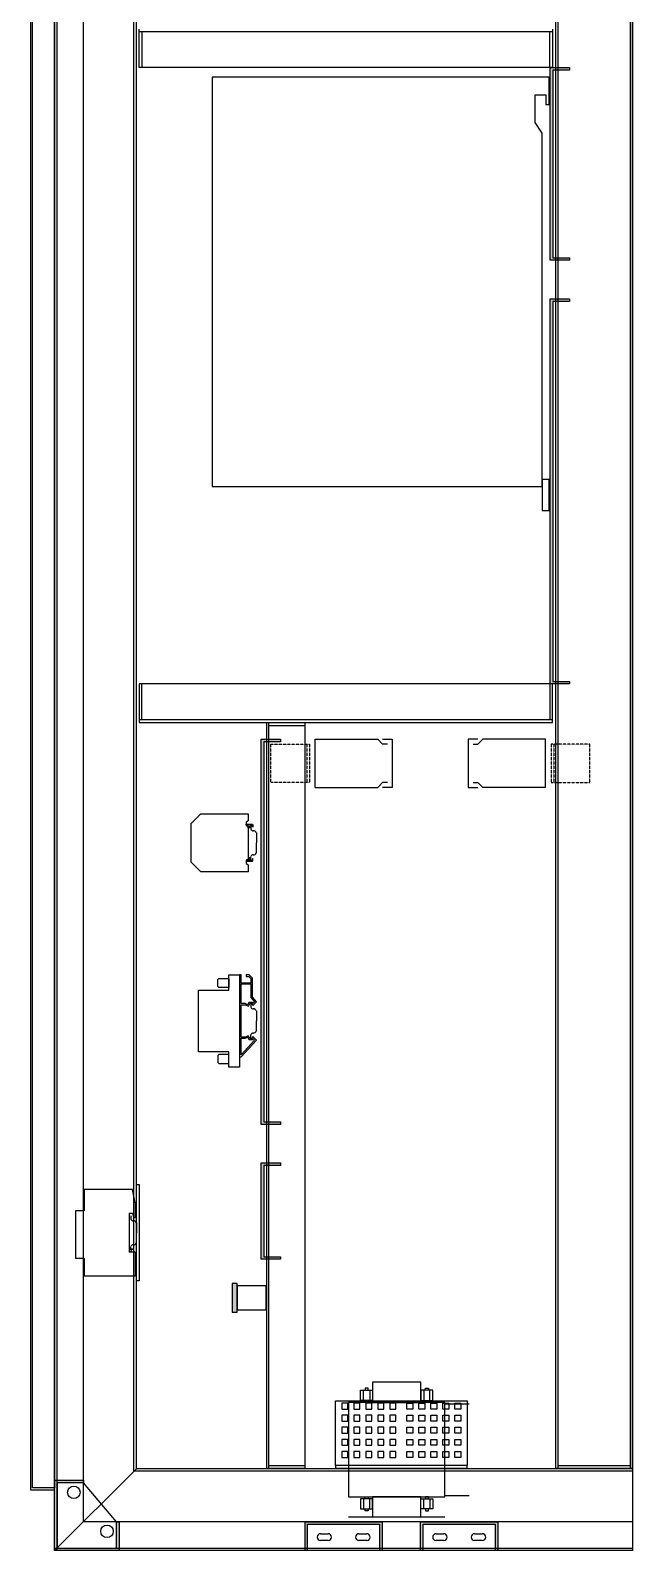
# Model space of a CAD drawing. Header units: millimetres. Extents: x 3151 to 30896, y 1337 to 7086.
# Drawn here: x 29864 to 30489, y 1337 to 2915 of the extents above; entities that cross this region are included whole.
import ezdxf

# ---------------------------------------------------------------- set-up
doc = ezdxf.new("R2010")
doc.units = ezdxf.units.MM
doc.linetypes.add('DASHED2', pattern=[0.375, 0.25, -0.125])

msp = doc.modelspace()

# ---------------------------------------------------------------- hatches: boundary and pattern name
for points in [[(30403.7, 2876.7), (30423.7, 2876.7), (30423.7, 2874), (30406.3, 2874), (30406.3, 2679.3), (30423.7, 2679.3), (30423.7, 2676.7), (30403.7, 2676.7)], [(30403.7, 2636.7), (30423.7, 2636.7), (30423.7, 2634), (30406.3, 2634), (30406.3, 2239.3), (30423.7, 2239.3), (30423.7, 2236.7), (30403.7, 2236.7)], [(30103.7, 2179.2), (30123.7, 2179.2), (30123.7, 2176.5), (30106.3, 2176.5), (30106.3, 1781.8), (30123.7, 1781.8), (30123.7, 1779.2), (30103.7, 1779.2)], [(30103.7, 1739.2), (30123.7, 1739.2), (30123.7, 1736.5), (30106.3, 1736.5), (30106.3, 1641.8), (30123.7, 1641.8), (30123.7, 1639.2), (30103.7, 1639.2)], [(30073.7, 1584.2), (30078.7, 1584.2), (30078.7, 1614.2), (30073.7, 1614.2)], [(29919.2, 1409.7), (29919.2, 1407), (29891.8, 1407), (29891.8, 1339.3), (29953.5, 1339.3), (29953.5, 1366.7), (29956.2, 1366.7), (29956.2, 1336.7), (29889.2, 1336.7), (29889.2, 1409.7)]]:
    msp.add_hatch(color=7).paths.add_polyline_path(points)
at = {"linetype": 'Continuous'}
for points in [[(30229.2, 1366.7), (30229.2, 1336.7), (30226.5, 1336.7), (30226.5, 1364), (30151.8, 1364), (30151.8, 1336.7), (30149.2, 1336.7), (30149.2, 1366.7)], [(30349.2, 1366.7), (30349.2, 1336.7), (30346.5, 1336.7), (30346.5, 1364), (30271.8, 1364), (30271.8, 1336.7), (30269.2, 1336.7), (30269.2, 1366.7)]]:
    msp.add_hatch(color=7, dxfattribs=at).paths.add_polyline_path(points)

# ---------------------------------------------------------------- linework, layer by layer
at = {"color": 7}
for p, q in [((29889.2, 1336.7), (29889.2, 3536.7)), ((29891.8, 1336.7), (29891.8, 3536.7)), ((30489.2, 3536.7), (30489.2, 1336.7)), ((29864.2, 3512.8), (29864.2, 1399.8)), ((29866.2, 1401.8), (29866.2, 3510.8)), ((29889.2, 3510.8), (29889.2, 1401.8)), ((29919.2, 1366.7), (29919.2, 3506.7)), ((29971.5, 1419), (29971.5, 3454.3)), ((29974.2, 1421.7), (29974.2, 3451.7)), ((30409.2, 3451.2), (30409.2, 1422.2)), ((30411.8, 1422.2), (30411.8, 3451.2)), ((30486.5, 3451.2), (30486.5, 1422.2)), ((30489.2, 3451.2), (30489.2, 1422.2)), ((30489.2, 1422.2), (30489.2, 3451.2)), ((29977, 2876.7), (29977, 2916.7)), ((30406, 2914), (29977, 2914)), ((29979.7, 2914), (29979.7, 2876.7)), ((30403.4, 2876.7), (30403.4, 2914)), ((30406, 2916.7), (30406, 2876.7)), ((30406, 2876.7), (29977, 2876.7)), ((30403.7, 2676.7), (30403.7, 2876.7)), ((30403.7, 2876.7), (30423.7, 2876.7)), ((30423.7, 2874), (30406.3, 2874)), ((30406.3, 2874), (30406.3, 2679.3)), ((30423.7, 2876.7), (30423.7, 2874)), ((30402.7, 2866.7), (30052.7, 2866.7)), ((30052.7, 2866.7), (30052.7, 2441.7)), ((30402.7, 2838.3), (30402.7, 2866.7)), ((30388.1, 2819.8), (30388.1, 2848.3)), ((30388.1, 2848.3), (30399, 2848.3)), ((30399, 2848.3), (30399, 2838.3)), ((30399, 2838.3), (30402.7, 2838.3)), ((30395.2, 2808.7), (30388.1, 2819.8)), ((30395.2, 2441.7), (30395.2, 2808.7)), ((30423.7, 2676.7), (30403.7, 2676.7)), ((30406.3, 2679.3), (30423.7, 2679.3)), ((30423.7, 2679.3), (30423.7, 2676.7)), ((30403.7, 2236.7), (30403.7, 2636.7)), ((30403.7, 2636.7), (30423.7, 2636.7)), ((30423.7, 2636.7), (30423.7, 2634)), ((30423.7, 2634), (30406.3, 2634)), ((30406.3, 2634), (30406.3, 2239.3)), ((30402.7, 2449.1), (30395.2, 2449.1)), ((30395.2, 2449.1), (30395.2, 2441.7)), ((30402.7, 2441.7), (30402.7, 2449.1)), ((30052.7, 2441.7), (30395.2, 2441.7)), ((30395.2, 2441.7), (30395.2, 2416.7)), ((30402.7, 2416.7), (30402.7, 2441.7)), ((30395.2, 2416.7), (30402.7, 2416.7)), ((29977, 2236.7), (29977, 2196.7)), ((30406, 2236.7), (29977, 2236.7)), ((29979.7, 2199.3), (29979.7, 2236.7)), ((30403.4, 2236.7), (30403.4, 2199.3)), ((30423.7, 2236.7), (30403.7, 2236.7)), ((30406, 2196.7), (30406, 2236.7)), ((30406.3, 2239.3), (30423.7, 2239.3)), ((30423.7, 2239.3), (30423.7, 2236.7)), ((30406, 2199.3), (29977, 2199.3)), ((29977, 2196.7), (30406, 2196.7)), ((30149.2, 2196.2), (30109.2, 2196.2)), ((30109.2, 2196.2), (30109.2, 1422.2)), ((30111.8, 1422.2), (30111.8, 2196.2)), ((30149.2, 1422.2), (30149.2, 2196.2)), ((30103.7, 1779.2), (30103.7, 2179.2)), ((30103.7, 2179.2), (30123.7, 2179.2)), ((30111.8, 2193.5), (30149.2, 2193.5)), ((30123.7, 2179.2), (30123.7, 2176.5)), ((30159.7, 2129.2), (30159.7, 2179.2)), ((30159.7, 2179.2), (30224.7, 2179.2)), ((30229.7, 2174.2), (30224.7, 2179.2)), ((30229.7, 2179.2), (30239.7, 2179.2)), ((30239.7, 2179.2), (30239.7, 2129.2)), ((30318.7, 2179.2), (30318.7, 2129.2)), ((30328.7, 2179.2), (30318.7, 2179.2)), ((30328.7, 2174.2), (30333.7, 2179.2)), ((30398.7, 2179.2), (30333.7, 2179.2)), ((30398.7, 2129.2), (30398.7, 2179.2)), ((30123.7, 2176.5), (30106.3, 2176.5)), ((30106.3, 2176.5), (30106.3, 1781.8)), ((30234.7, 2174.2), (30229.7, 2174.2)), ((30323.7, 2174.2), (30328.7, 2174.2)), ((30229.7, 2134.2), (30224.7, 2129.2)), ((30234.7, 2134.2), (30229.7, 2134.2)), ((30323.7, 2134.2), (30328.7, 2134.2)), ((30328.7, 2134.2), (30333.7, 2129.2)), ((30159.7, 2129.2), (30224.7, 2129.2)), ((30239.7, 2129.2), (30229.7, 2129.2)), ((30318.7, 2129.2), (30328.7, 2129.2)), ((30398.7, 2129.2), (30333.7, 2129.2)), ((30031, 2091.7), (30041, 2101.7)), ((30041, 2101.7), (30090.2, 2101.7)), ((30090.2, 2101.7), (30090.2, 2094.4)), ((30031, 2051.7), (30031, 2091.7)), ((30090.2, 2094.4), (30088.1, 2093.3)), ((30088.1, 2093.3), (30088.1, 2089.8)), ((30088.1, 2090.9), (30094.7, 2090.9)), ((30088.1, 2090), (30088.1, 2090.9)), ((30094.1, 2090), (30088.1, 2090)), ((30088.1, 2089.8), (30090.2, 2088.7)), ((30090.2, 2088.7), (30091.9, 2088.7)), ((30090.2, 2087.4), (30090.2, 2088.7)), ((30090.2, 2088.7), (30090.2, 2054.8)), ((30091.9, 2087.4), (30090.2, 2087.4)), ((30091.9, 2088.7), (30091.9, 2087.4)), ((30093, 2089.4), (30093, 2086.1)), ((30093, 2089.4), (30093, 2086.1)), ((30094.9, 2087.9), (30094.1, 2090)), ((30094.7, 2090.9), (30094.9, 2089.9)), ((30094.9, 2089.9), (30094.9, 2087.9)), ((30098.7, 2082.2), (30098.7, 2071.7)), ((30098.7, 2082.2), (30098.7, 2071.7)), ((30098.7, 2061.2), (30098.7, 2071.7)), ((30098.7, 2061.2), (30098.7, 2071.7)), ((30090.2, 2054.8), (30088.1, 2053.7)), ((30088.1, 2053.7), (30088.1, 2050.1)), ((30094.1, 2053.4), (30088.1, 2053.4)), ((30088.1, 2053.4), (30088.1, 2052.5)), ((30088.1, 2052.5), (30094.7, 2052.5)), ((30091.9, 2056), (30090.2, 2056)), ((30090.2, 2056), (30090.2, 2054.8)), ((30090.2, 2054.8), (30091.9, 2054.8)), ((30091.9, 2054.8), (30091.9, 2056)), ((30093, 2054.1), (30093, 2057.3)), ((30093, 2054.1), (30093, 2057.3)), ((30094.9, 2055.5), (30094.1, 2053.4)), ((30094.7, 2052.5), (30094.9, 2053.6)), ((30094.9, 2053.6), (30094.9, 2055.5)), ((30041, 2041.7), (30031, 2051.7)), ((30090.2, 2041.7), (30041, 2041.7)), ((30088.1, 2050.1), (30090.2, 2049)), ((30090.2, 2049), (30090.2, 2041.7)), ((30058.8, 1929.8), (30059.8, 1930.8)), ((30058.8, 1922.5), (30058.8, 1929.8)), ((30059.8, 1930.8), (30070.2, 1930.8)), ((30070.2, 1934.7), (30081.2, 1934.7)), ((30070.2, 1918.7), (30070.2, 1934.7)), ((30070.2, 1930.8), (30070.2, 1921.6)), ((30081.2, 1934.7), (30081.2, 1838.7)), ((30083, 1934.7), (30081.3, 1934.7)), ((30081.3, 1934.7), (30081.3, 1849.5)), ((30083, 1926.1), (30083, 1934.7)), ((30092.9, 1926.1), (30083, 1926.1)), ((30091.1, 1934.7), (30088, 1934.7)), ((30088, 1934.7), (30088, 1933)), ((30088, 1933), (30090.8, 1933)), ((30090.8, 1933), (30092.9, 1930.9)), ((30094.6, 1931.2), (30091.1, 1934.7)), ((30092.9, 1930.9), (30092.9, 1926.1)), ((30094.6, 1911.3), (30094.6, 1931.2)), ((30038.7, 1854.7), (30038.7, 1918.7)), ((30038.7, 1918.7), (30070.2, 1918.7)), ((30059.8, 1921.6), (30058.8, 1922.5)), ((30070.2, 1921.6), (30059.8, 1921.6)), ((30082.9, 1904.7), (30082.9, 1925.1)), ((30082.9, 1925.1), (30092.8, 1925.1)), ((30082.9, 1904.7), (30082.9, 1925.1)), ((30092.8, 1925.1), (30092.8, 1911.2)), ((30092.8, 1911.2), (30096.9, 1906.7)), ((30098.8, 1906.7), (30094.6, 1911.3)), ((30087.2, 1904.7), (30082.9, 1904.7)), ((30083, 1869.9), (30083, 1903.5)), ((30083, 1903.5), (30087.3, 1903.5)), ((30089.7, 1903.5), (30087.2, 1904.7)), ((30087.3, 1903.5), (30090.4, 1901.9)), ((30090.8, 1905.9), (30089.7, 1903.5)), ((30090.4, 1901.9), (30091.8, 1905)), ((30094.7, 1905.9), (30090.8, 1905.9)), ((30091.8, 1905), (30094.1, 1905)), ((30093, 1904.4), (30093, 1901.1)), ((30093, 1904.4), (30093, 1901.1)), ((30094.1, 1905), (30094.9, 1902.9)), ((30095.1, 1904.9), (30094.7, 1905.9)), ((30094.9, 1902.9), (30098.8, 1906.7)), ((30096.9, 1906.7), (30095.1, 1904.9)), ((30098.7, 1897.2), (30098.7, 1886.7)), ((30098.7, 1897.2), (30098.7, 1886.7)), ((30098.7, 1876.2), (30098.7, 1886.7)), ((30098.7, 1876.2), (30098.7, 1886.7)), ((30082.9, 1868.7), (30087.2, 1868.7)), ((30082.9, 1851.5), (30082.9, 1868.7)), ((30096.9, 1866.8), (30082.9, 1851.5)), ((30087.3, 1869.9), (30083, 1869.9)), ((30083, 1849.5), (30098.8, 1866.7)), ((30087.2, 1868.7), (30089.7, 1869.9)), ((30090.3, 1871.4), (30087.3, 1869.9)), ((30089.7, 1869.9), (30090.8, 1867.5)), ((30091.8, 1868.4), (30090.3, 1871.4)), ((30090.8, 1867.5), (30094.7, 1867.5)), ((30094.1, 1868.4), (30091.8, 1868.4)), ((30093, 1869.1), (30093, 1872.3)), ((30093, 1869.1), (30093, 1872.3)), ((30094.9, 1870.5), (30094.1, 1868.4)), ((30094.7, 1867.5), (30095.1, 1868.6)), ((30098.8, 1866.7), (30094.9, 1870.5)), ((30095.1, 1868.6), (30096.9, 1866.8)), ((30070.2, 1854.7), (30038.7, 1854.7)), ((30059.8, 1851.8), (30058.8, 1850.9)), ((30058.8, 1850.9), (30058.8, 1843.6)), ((30070.2, 1851.8), (30059.8, 1851.8)), ((30070.2, 1838.7), (30070.2, 1854.7)), ((30070.2, 1842.6), (30070.2, 1851.8)), ((30081.3, 1849.5), (30083, 1849.5)), ((30058.8, 1843.6), (30059.8, 1842.6)), ((30059.8, 1842.6), (30070.2, 1842.6)), ((30081.2, 1838.7), (30070.2, 1838.7)), ((30123.7, 1779.2), (30103.7, 1779.2)), ((30106.3, 1781.8), (30123.7, 1781.8)), ((30123.7, 1781.8), (30123.7, 1779.2)), ((30103.7, 1639.2), (30103.7, 1739.2)), ((30103.7, 1739.2), (30123.7, 1739.2)), ((30123.7, 1739.2), (30123.7, 1736.5)), ((30123.7, 1736.5), (30106.3, 1736.5)), ((30106.3, 1736.5), (30106.3, 1641.8)), ((29970, 1711.7), (29920, 1711.7)), ((29920, 1711.7), (29920, 1689.4)), ((29973, 1697.7), (29970, 1711.7)), ((29974.2, 1616.7), (29974.2, 1716.7)), ((29974.2, 1716.7), (29977.2, 1716.7)), ((29977.2, 1716.7), (29977.2, 1616.7)), ((29911, 1689.4), (29911, 1639.9)), ((29920, 1689.4), (29911, 1689.4)), ((29973, 1697.7), (29973, 1682.7)), ((29966.6, 1686.7), (29966.6, 1646.7)), ((29970.2, 1686.7), (29966.6, 1686.7)), ((29968.5, 1684.3), (29968.5, 1681.1)), ((29970.2, 1686.7), (29971, 1682.7)), ((29971, 1682.7), (29973, 1682.7)), ((29974.2, 1677.2), (29974.2, 1666.7)), ((29974.2, 1656.2), (29974.2, 1666.7)), ((29973, 1646.7), (29966.6, 1646.7)), ((29968, 1646.7), (29970, 1650.7)), ((29968.5, 1649), (29968.5, 1652.3)), ((29970, 1650.7), (29972, 1646.7)), ((29973, 1646.7), (29973, 1621.7)), ((30106.3, 1641.8), (30123.7, 1641.8)), ((30123.7, 1641.8), (30123.7, 1639.2)), ((29920, 1639.9), (29911, 1639.9)), ((29920, 1639.9), (29920, 1621.7)), ((30123.7, 1639.2), (30103.7, 1639.2)), ((29973, 1621.7), (29920, 1621.7)), ((29977.2, 1616.7), (29974.2, 1616.7)), ((30078.7, 1614.2), (30073.7, 1614.2)), ((30073.7, 1614.2), (30073.7, 1584.2)), ((30078.7, 1584.2), (30078.7, 1614.2)), ((30108.7, 1611.7), (30078.7, 1611.7)), ((30078.7, 1611.7), (30078.7, 1586.7)), ((30108.7, 1586.7), (30108.7, 1611.7)), ((30073.7, 1584.2), (30078.7, 1584.2)), ((30078.7, 1586.7), (30108.7, 1586.7)), ((30206.9, 1503.2, 4.7), (30219.4, 1503.2, 4.7)), ((30206.9, 1492.7, 4.7), (30206.9, 1503.2, 4.7)), ((30210, 1503.2, 4.7), (30216.3, 1503.2, 4.7)), ((30210, 1492.7, 4.7), (30210, 1503.2, 4.7)), ((30214.7, 1505.3, 4.7), (30211.6, 1505.3, 4.7)), ((30211.6, 1505.3, 4.7), (30211.6, 1503.2, 4.7)), ((30214.7, 1503.2, 4.7), (30214.7, 1505.3, 4.7)), ((30216.3, 1503.2, 4.7), (30216.3, 1492.7, 4.7)), ((30269.4, 1511.6, 4.7), (30219.4, 1511.6, 4.7)), ((30219.4, 1511.6, 4.7), (30219.4, 1490.6, 4.7)), ((30219.4, 1503.2, 4.7), (30219.4, 1492.7, 4.7)), ((30269.4, 1490.6, 4.7), (30269.4, 1511.6, 4.7)), ((30281.9, 1503.2, 4.7), (30269.4, 1503.2, 4.7)), ((30269.4, 1503.2, 4.7), (30269.4, 1492.7, 4.7)), ((30278.8, 1503.2, 4.7), (30272.5, 1503.2, 4.7)), ((30272.5, 1503.2, 4.7), (30272.5, 1492.7, 4.7)), ((30274.1, 1503.2, 4.7), (30274.1, 1505.3, 4.7)), ((30274.1, 1505.3, 4.7), (30277.2, 1505.3, 4.7)), ((30277.2, 1505.3, 4.7), (30277.2, 1503.2, 4.7)), ((30278.8, 1492.7, 4.7), (30278.8, 1503.2, 4.7)), ((30281.9, 1492.7, 4.7), (30281.9, 1503.2, 4.7)), ((30180.9, 1492.2), (30317.5, 1492.2)), ((30180.9, 1425.2), (30180.9, 1492.2)), ((30193.6, 1489.7), (30187.3, 1489.7)), ((30187.3, 1489.7), (30187.3, 1483.5)), ((30193.6, 1483.5), (30193.6, 1489.7)), ((30294.4, 1490.6, 4.7), (30194.4, 1490.6, 4.7)), ((30194.4, 1490.6, 4.7), (30194.4, 1392.6, 4.7)), ((30206.1, 1489.7), (30199.8, 1489.7)), ((30199.8, 1489.7), (30199.8, 1483.5)), ((30206.1, 1483.5), (30206.1, 1489.7)), ((30219.4, 1492.7, 4.7), (30206.9, 1492.7, 4.7)), ((30216.3, 1492.7, 4.7), (30210, 1492.7, 4.7)), ((30211.6, 1492.7, 4.7), (30211.6, 1490.6, 4.7)), ((30211.6, 1490.6, 4.7), (30214.7, 1490.6, 4.7)), ((30218.6, 1489.7), (30212.3, 1489.7)), ((30212.3, 1489.7), (30212.3, 1483.5)), ((30214.7, 1490.6, 4.7), (30214.7, 1492.7, 4.7)), ((30218.6, 1483.5), (30218.6, 1489.7)), ((30219.4, 1490.6, 4.7), (30269.4, 1490.6, 4.7)), ((30231.1, 1489.7), (30224.8, 1489.7)), ((30224.8, 1489.7), (30224.8, 1483.5)), ((30231.1, 1483.5), (30231.1, 1489.7)), ((30243.6, 1489.7), (30237.3, 1489.7)), ((30237.3, 1489.7), (30237.3, 1483.5)), ((30243.6, 1483.5), (30243.6, 1489.7)), ((30254.8, 1483.5), (30254.8, 1489.7)), ((30254.8, 1489.7), (30261, 1489.7)), ((30261, 1489.7), (30261, 1483.5)), ((30267.3, 1483.5), (30267.3, 1489.7)), ((30267.3, 1489.7), (30273.5, 1489.7)), ((30269.4, 1492.7, 4.7), (30281.9, 1492.7, 4.7)), ((30272.5, 1492.7, 4.7), (30278.8, 1492.7, 4.7)), ((30273.5, 1489.7), (30273.5, 1483.5)), ((30274.1, 1490.6, 4.7), (30274.1, 1492.7, 4.7)), ((30277.2, 1490.6, 4.7), (30274.1, 1490.6, 4.7)), ((30277.2, 1492.7, 4.7), (30277.2, 1490.6, 4.7)), ((30279.8, 1483.5), (30279.8, 1489.7)), ((30279.8, 1489.7), (30286, 1489.7)), ((30286, 1489.7), (30286, 1483.5)), ((30292.3, 1483.5), (30292.3, 1489.7)), ((30292.3, 1489.7), (30298.5, 1489.7)), ((30294.4, 1392.6, 4.7), (30294.4, 1490.6, 4.7)), ((30294.4, 1489.2, 4.7), (30319.4, 1489.2, 4.7)), ((30298.5, 1489.7), (30298.5, 1483.5)), ((30304.8, 1483.5), (30304.8, 1489.7)), ((30304.8, 1489.7), (30311, 1489.7)), ((30311, 1489.7), (30311, 1483.5)), ((30317.5, 1492.2), (30317.5, 1425.2)), ((30187.3, 1483.5), (30193.6, 1483.5)), ((30193.6, 1477.2), (30187.3, 1477.2)), ((30187.3, 1477.2), (30187.3, 1471)), ((30187.3, 1471), (30193.6, 1471)), ((30193.6, 1471), (30193.6, 1477.2)), ((30199.8, 1483.5), (30206.1, 1483.5)), ((30206.1, 1477.2), (30199.8, 1477.2)), ((30199.8, 1477.2), (30199.8, 1471)), ((30199.8, 1471), (30206.1, 1471)), ((30206.1, 1471), (30206.1, 1477.2)), ((30212.3, 1483.5), (30218.6, 1483.5)), ((30218.6, 1477.2), (30212.3, 1477.2)), ((30212.3, 1477.2), (30212.3, 1471)), ((30212.3, 1471), (30218.6, 1471)), ((30218.6, 1471), (30218.6, 1477.2)), ((30224.8, 1483.5), (30231.1, 1483.5)), ((30231.1, 1477.2), (30224.8, 1477.2)), ((30224.8, 1477.2), (30224.8, 1471)), ((30224.8, 1471), (30231.1, 1471)), ((30231.1, 1471), (30231.1, 1477.2)), ((30237.3, 1483.5), (30243.6, 1483.5)), ((30243.6, 1477.2), (30237.3, 1477.2)), ((30237.3, 1477.2), (30237.3, 1471)), ((30237.3, 1471), (30243.6, 1471)), ((30243.6, 1471), (30243.6, 1477.2)), ((30261, 1483.5), (30254.8, 1483.5)), ((30254.8, 1471), (30254.8, 1477.2)), ((30254.8, 1477.2), (30261, 1477.2)), ((30261, 1471), (30254.8, 1471)), ((30261, 1477.2), (30261, 1471)), ((30273.5, 1483.5), (30267.3, 1483.5)), ((30267.3, 1471), (30267.3, 1477.2)), ((30267.3, 1477.2), (30273.5, 1477.2)), ((30273.5, 1471), (30267.3, 1471)), ((30273.5, 1477.2), (30273.5, 1471)), ((30286, 1483.5), (30279.8, 1483.5)), ((30279.8, 1471), (30279.8, 1477.2)), ((30279.8, 1477.2), (30286, 1477.2)), ((30286, 1471), (30279.8, 1471)), ((30286, 1477.2), (30286, 1471)), ((30298.5, 1483.5), (30292.3, 1483.5)), ((30292.3, 1471), (30292.3, 1477.2)), ((30292.3, 1477.2), (30298.5, 1477.2)), ((30298.5, 1471), (30292.3, 1471)), ((30298.5, 1477.2), (30298.5, 1471)), ((30311, 1483.5), (30304.8, 1483.5)), ((30304.8, 1471), (30304.8, 1477.2)), ((30304.8, 1477.2), (30311, 1477.2)), ((30311, 1471), (30304.8, 1471)), ((30311, 1477.2), (30311, 1471)), ((30193.6, 1464.7), (30187.3, 1464.7)), ((30187.3, 1464.7), (30187.3, 1458.5)), ((30187.3, 1458.5), (30193.6, 1458.5)), ((30193.6, 1458.5), (30193.6, 1464.7)), ((30206.1, 1464.7), (30199.8, 1464.7)), ((30199.8, 1464.7), (30199.8, 1458.5)), ((30199.8, 1458.5), (30206.1, 1458.5)), ((30206.1, 1458.5), (30206.1, 1464.7)), ((30218.6, 1464.7), (30212.3, 1464.7)), ((30212.3, 1464.7), (30212.3, 1458.5)), ((30212.3, 1458.5), (30218.6, 1458.5)), ((30218.6, 1458.5), (30218.6, 1464.7)), ((30231.1, 1464.7), (30224.8, 1464.7)), ((30224.8, 1464.7), (30224.8, 1458.5)), ((30224.8, 1458.5), (30231.1, 1458.5)), ((30231.1, 1458.5), (30231.1, 1464.7)), ((30243.6, 1464.7), (30237.3, 1464.7)), ((30237.3, 1464.7), (30237.3, 1458.5)), ((30237.3, 1458.5), (30243.6, 1458.5)), ((30243.6, 1458.5), (30243.6, 1464.7)), ((30254.8, 1458.5), (30254.8, 1464.7)), ((30254.8, 1464.7), (30261, 1464.7)), ((30261, 1458.5), (30254.8, 1458.5)), ((30261, 1464.7), (30261, 1458.5)), ((30267.3, 1458.5), (30267.3, 1464.7)), ((30267.3, 1464.7), (30273.5, 1464.7)), ((30273.5, 1458.5), (30267.3, 1458.5)), ((30273.5, 1464.7), (30273.5, 1458.5)), ((30279.8, 1458.5), (30279.8, 1464.7)), ((30279.8, 1464.7), (30286, 1464.7)), ((30286, 1458.5), (30279.8, 1458.5)), ((30286, 1464.7), (30286, 1458.5)), ((30292.3, 1458.5), (30292.3, 1464.7)), ((30292.3, 1464.7), (30298.5, 1464.7)), ((30298.5, 1458.5), (30292.3, 1458.5)), ((30298.5, 1464.7), (30298.5, 1458.5)), ((30304.8, 1458.5), (30304.8, 1464.7)), ((30304.8, 1464.7), (30311, 1464.7)), ((30311, 1458.5), (30304.8, 1458.5)), ((30311, 1464.7), (30311, 1458.5)), ((30193.6, 1452.2), (30187.3, 1452.2)), ((30187.3, 1452.2), (30187.3, 1446)), ((30187.3, 1446), (30193.6, 1446)), ((30193.6, 1439.7), (30187.3, 1439.7)), ((30187.3, 1439.7), (30187.3, 1433.5)), ((30193.6, 1446), (30193.6, 1452.2)), ((30193.6, 1433.5), (30193.6, 1439.7)), ((30206.1, 1452.2), (30199.8, 1452.2)), ((30199.8, 1452.2), (30199.8, 1446)), ((30199.8, 1446), (30206.1, 1446)), ((30206.1, 1439.7), (30199.8, 1439.7)), ((30199.8, 1439.7), (30199.8, 1433.5)), ((30206.1, 1446), (30206.1, 1452.2)), ((30206.1, 1433.5), (30206.1, 1439.7)), ((30218.6, 1452.2), (30212.3, 1452.2)), ((30212.3, 1452.2), (30212.3, 1446)), ((30212.3, 1446), (30218.6, 1446)), ((30218.6, 1439.7), (30212.3, 1439.7)), ((30212.3, 1439.7), (30212.3, 1433.5)), ((30218.6, 1446), (30218.6, 1452.2)), ((30218.6, 1433.5), (30218.6, 1439.7)), ((30231.1, 1452.2), (30224.8, 1452.2)), ((30224.8, 1452.2), (30224.8, 1446)), ((30224.8, 1446), (30231.1, 1446)), ((30231.1, 1439.7), (30224.8, 1439.7)), ((30224.8, 1439.7), (30224.8, 1433.5)), ((30231.1, 1446), (30231.1, 1452.2)), ((30231.1, 1433.5), (30231.1, 1439.7)), ((30243.6, 1452.2), (30237.3, 1452.2)), ((30237.3, 1452.2), (30237.3, 1446)), ((30237.3, 1446), (30243.6, 1446)), ((30243.6, 1439.7), (30237.3, 1439.7)), ((30237.3, 1439.7), (30237.3, 1433.5)), ((30243.6, 1446), (30243.6, 1452.2)), ((30243.6, 1433.5), (30243.6, 1439.7)), ((30254.8, 1446), (30254.8, 1452.2)), ((30254.8, 1452.2), (30261, 1452.2)), ((30261, 1446), (30254.8, 1446)), ((30254.8, 1433.5), (30254.8, 1439.7)), ((30254.8, 1439.7), (30261, 1439.7)), ((30261, 1452.2), (30261, 1446)), ((30261, 1439.7), (30261, 1433.5)), ((30267.3, 1446), (30267.3, 1452.2)), ((30267.3, 1452.2), (30273.5, 1452.2)), ((30273.5, 1446), (30267.3, 1446)), ((30267.3, 1433.5), (30267.3, 1439.7)), ((30267.3, 1439.7), (30273.5, 1439.7)), ((30273.5, 1452.2), (30273.5, 1446)), ((30273.5, 1439.7), (30273.5, 1433.5)), ((30279.8, 1446), (30279.8, 1452.2)), ((30279.8, 1452.2), (30286, 1452.2)), ((30286, 1446), (30279.8, 1446)), ((30279.8, 1433.5), (30279.8, 1439.7)), ((30279.8, 1439.7), (30286, 1439.7)), ((30286, 1452.2), (30286, 1446)), ((30286, 1439.7), (30286, 1433.5)), ((30292.3, 1446), (30292.3, 1452.2)), ((30292.3, 1452.2), (30298.5, 1452.2)), ((30298.5, 1446), (30292.3, 1446)), ((30292.3, 1433.5), (30292.3, 1439.7)), ((30292.3, 1439.7), (30298.5, 1439.7)), ((30298.5, 1452.2), (30298.5, 1446)), ((30298.5, 1439.7), (30298.5, 1433.5)), ((30304.8, 1446), (30304.8, 1452.2)), ((30304.8, 1452.2), (30311, 1452.2)), ((30311, 1446), (30304.8, 1446)), ((30304.8, 1433.5), (30304.8, 1439.7)), ((30304.8, 1439.7), (30311, 1439.7)), ((30311, 1452.2), (30311, 1446)), ((30311, 1439.7), (30311, 1433.5)), ((29889.2, 1336.7), (29974.2, 1421.7)), ((30489.2, 1421.7), (29974.2, 1421.7)), ((30109.2, 1422.2), (30149.2, 1422.2)), ((30149.2, 1424.8), (30111.8, 1424.8)), ((30317.5, 1425.2), (30180.9, 1425.2)), ((30317.5, 1425.2), (30180.9, 1425.2)), ((30180.9, 1425.2), (30180.9, 1422.2)), ((30180.9, 1422.2), (30317.5, 1422.2)), ((30187.3, 1433.5), (30193.6, 1433.5)), ((30199.8, 1433.5), (30206.1, 1433.5)), ((30212.3, 1433.5), (30218.6, 1433.5)), ((30224.8, 1433.5), (30231.1, 1433.5)), ((30237.3, 1433.5), (30243.6, 1433.5)), ((30261, 1433.5), (30254.8, 1433.5)), ((30273.5, 1433.5), (30267.3, 1433.5)), ((30286, 1433.5), (30279.8, 1433.5)), ((30298.5, 1433.5), (30292.3, 1433.5)), ((30311, 1433.5), (30304.8, 1433.5)), ((30317.5, 1422.2), (30317.5, 1425.2)), ((30409.2, 1422.2), (30489.2, 1422.2)), ((30486.5, 1424.8), (30411.8, 1424.8)), ((29889.2, 1336.7), (29889.2, 1409.7)), ((29889.2, 1409.7), (29919.2, 1409.7)), ((29919.2, 1407), (29891.8, 1407)), ((29891.8, 1407), (29891.8, 1339.3)), ((29919.2, 1409.7), (29919.2, 1407)), ((29953.5, 1366.7), (29919.2, 1407)), ((30489.2, 1419), (29971.5, 1419)), ((29864.2, 1399.8), (29889.2, 1399.8)), ((29889.2, 1401.8), (29866.2, 1401.8)), ((29889.2, 1399.8), (29889.2, 1401.8)), ((30194.4, 1392.6, 4.7), (30294.4, 1392.6, 4.7)), ((30219.4, 1390.5, 4.7), (30206.9, 1390.5, 4.7)), ((30206.9, 1390.5, 4.7), (30206.9, 1380, 4.7)), ((30216.3, 1390.5, 4.7), (30210, 1390.5, 4.7)), ((30210, 1390.5, 4.7), (30210, 1380, 4.7)), ((30211.6, 1390.5, 4.7), (30211.6, 1392.6, 4.7)), ((30211.6, 1392.6, 4.7), (30214.7, 1392.6, 4.7)), ((30214.7, 1392.6, 4.7), (30214.7, 1390.5, 4.7)), ((30216.3, 1380, 4.7), (30216.3, 1390.5, 4.7)), ((30269.4, 1392.6, 4.7), (30219.4, 1392.6, 4.7)), ((30219.4, 1392.6, 4.7), (30219.4, 1371.6, 4.7)), ((30219.4, 1380, 4.7), (30219.4, 1390.5, 4.7)), ((30269.4, 1371.6, 4.7), (30269.4, 1392.6, 4.7)), ((30269.4, 1380, 4.7), (30269.4, 1390.5, 4.7)), ((30269.4, 1390.5, 4.7), (30281.9, 1390.5, 4.7)), ((30272.5, 1380, 4.7), (30272.5, 1390.5, 4.7)), ((30272.5, 1390.5, 4.7), (30278.8, 1390.5, 4.7)), ((30277.2, 1392.6, 4.7), (30274.1, 1392.6, 4.7)), ((30274.1, 1392.6, 4.7), (30274.1, 1390.5, 4.7)), ((30277.2, 1390.5, 4.7), (30277.2, 1392.6, 4.7)), ((30278.8, 1390.5, 4.7), (30278.8, 1380, 4.7)), ((30281.9, 1390.5, 4.7), (30281.9, 1380, 4.7)), ((30294.4, 1394, 4.7), (30319.4, 1394, 4.7)), ((30206.9, 1380, 4.7), (30219.4, 1380, 4.7)), ((30210, 1380, 4.7), (30216.3, 1380, 4.7)), ((30211.6, 1377.9, 4.7), (30211.6, 1380, 4.7)), ((30214.7, 1377.9, 4.7), (30211.6, 1377.9, 4.7)), ((30214.7, 1380, 4.7), (30214.7, 1377.9, 4.7)), ((30281.9, 1380, 4.7), (30269.4, 1380, 4.7)), ((30278.8, 1380, 4.7), (30272.5, 1380, 4.7)), ((30274.1, 1380, 4.7), (30274.1, 1377.9, 4.7)), ((30274.1, 1377.9, 4.7), (30277.2, 1377.9, 4.7)), ((30277.2, 1377.9, 4.7), (30277.2, 1380, 4.7)), ((30489.2, 1366.7), (29919.2, 1366.7)), ((29953.5, 1366.7), (29956.2, 1366.7)), ((29953.5, 1339.3), (29953.5, 1366.7)), ((29956.2, 1366.7), (29956.2, 1336.7)), ((30149.2, 1336.7), (30149.2, 1366.7)), ((30149.2, 1366.7), (30229.2, 1366.7)), ((30151.8, 1336.7), (30151.8, 1364)), ((30151.8, 1364), (30226.5, 1364)), ((30194.4, 1371.6, 4.7), (30294.4, 1371.6, 4.7)), ((30219.4, 1371.6, 4.7), (30269.4, 1371.6, 4.7)), ((30226.5, 1364), (30226.5, 1336.7)), ((30229.2, 1366.7), (30229.2, 1336.7)), ((30269.2, 1336.7), (30269.2, 1366.7)), ((30269.2, 1366.7), (30349.2, 1366.7)), ((30271.8, 1336.7), (30271.8, 1364)), ((30271.8, 1364), (30346.5, 1364)), ((30346.5, 1364), (30346.5, 1336.7)), ((30349.2, 1366.7), (30349.2, 1336.7)), ((30161.7, 1350.7), (30161.7, 1350.7)), ((30165.2, 1354.2), (30173.2, 1354.2)), ((30173.2, 1347.2), (30165.2, 1347.2)), ((30176.7, 1350.7), (30176.7, 1350.7)), ((30201.7, 1350.7), (30201.7, 1350.7)), ((30205.2, 1354.2), (30213.2, 1354.2)), ((30213.2, 1347.2), (30205.2, 1347.2)), ((30216.7, 1350.7), (30216.7, 1350.7)), ((30281.7, 1350.7), (30281.7, 1350.7)), ((30285.2, 1354.2), (30293.2, 1354.2)), ((30293.2, 1347.2), (30285.2, 1347.2)), ((30296.7, 1350.7), (30296.7, 1350.7)), ((30321.7, 1350.7), (30321.7, 1350.7)), ((30325.2, 1354.2), (30333.2, 1354.2)), ((30333.2, 1347.2), (30325.2, 1347.2)), ((30336.7, 1350.7), (30336.7, 1350.7)), ((29889.2, 1339.3), (30489.2, 1339.3)), ((30489.2, 1336.7), (29889.2, 1336.7)), ((29956.2, 1336.7), (29889.2, 1336.7)), ((29891.8, 1339.3), (29953.5, 1339.3)), ((30229.2, 1336.7), (30149.2, 1336.7)), ((30226.5, 1336.7), (30151.8, 1336.7)), ((30349.2, 1336.7), (30269.2, 1336.7)), ((30346.5, 1336.7), (30271.8, 1336.7))]:
    msp.add_line(p, q, dxfattribs=at)
at = {"color": 7, "linetype": 'DASHED2'}
for p, q in [((30113.7, 2134.2), (30113.7, 2174.2)), ((30113.7, 2174.2), (30153.7, 2174.2)), ((30151, 2174.2), (30151, 2134.2)), ((30153.7, 2174.2), (30153.7, 2134.2)), ((30404.7, 2174.2), (30404.7, 2134.2)), ((30444.7, 2174.2), (30404.7, 2174.2)), ((30407.3, 2174.2), (30407.3, 2134.2)), ((30444.7, 2134.2), (30444.7, 2174.2)), ((30153.7, 2134.2), (30113.7, 2134.2)), ((30404.7, 2134.2), (30444.7, 2134.2))]:
    msp.add_line(p, q, dxfattribs=at)
at = {"color": 7, "linetype": 'Continuous'}
for centre in [(29909.2, 1397.2), (29909.2, 1397.2), (29943.7, 1356.7), (29943.7, 1356.7)]:
    msp.add_circle(centre, 6.5, dxfattribs=at)
at = {"color": 7}
for centre, radius, start, end in [((30095.4, 2086.7), 2.5, 194.4253, 274.5117), ((30095.4, 2086.7), 2.5, 194.4253, 274.5117), ((30095.8, 2081.2), 3.02, 19.3127, 95.0244), ((30095.8, 2081.2), 3.02, 19.3127, 95.0244), ((30095.4, 2056.7), 2.5, 85.4883, 165.5747), ((30095.4, 2056.7), 2.5, 85.4883, 165.5747), ((30095.8, 2062.2), 3.02, 264.9756, 340.6873), ((30095.8, 2062.2), 3.02, 264.9756, 340.6873), ((30095.4, 1901.7), 2.5, 194.4253, 274.5117), ((30095.4, 1901.7), 2.5, 194.4253, 274.5117), ((30095.8, 1896.2), 3.02, 19.3127, 95.0244), ((30095.8, 1896.2), 3.02, 19.3127, 95.0244), ((30095.4, 1871.7), 2.5, 85.4883, 165.5747), ((30095.4, 1871.7), 2.5, 85.4883, 165.5747), ((30095.8, 1877.2), 3.02, 264.9756, 340.6873), ((30095.8, 1877.2), 3.02, 264.9756, 340.6873), ((29970.9, 1681.7), 2.5, 194.4253, 274.5117), ((29971.3, 1676.2), 3.02, 19.3127, 95.0244), ((29970.9, 1651.7), 2.5, 85.4883, 165.5747), ((29971.3, 1657.2), 3.02, 264.9756, 340.6873), ((30165.2, 1350.7), 3.5, 90, 180), ((30165.2, 1350.7), 3.5, 180, 270), ((30173.2, 1350.7), 3.5, 0, 90), ((30173.2, 1350.7), 3.5, 270, 0), ((30205.2, 1350.7), 3.5, 90, 180), ((30205.2, 1350.7), 3.5, 180, 270), ((30213.2, 1350.7), 3.5, 0, 90), ((30213.2, 1350.7), 3.5, 270, 0), ((30285.2, 1350.7), 3.5, 90, 180), ((30285.2, 1350.7), 3.5, 180, 270), ((30293.2, 1350.7), 3.5, 0, 90), ((30293.2, 1350.7), 3.5, 270, 0), ((30325.2, 1350.7), 3.5, 90, 180), ((30325.2, 1350.7), 3.5, 180, 270), ((30333.2, 1350.7), 3.5, 0, 90), ((30333.2, 1350.7), 3.5, 270, 0)]:
    msp.add_arc(centre, radius, start, end, dxfattribs=at)

doc.saveas('drawing.dxf')
